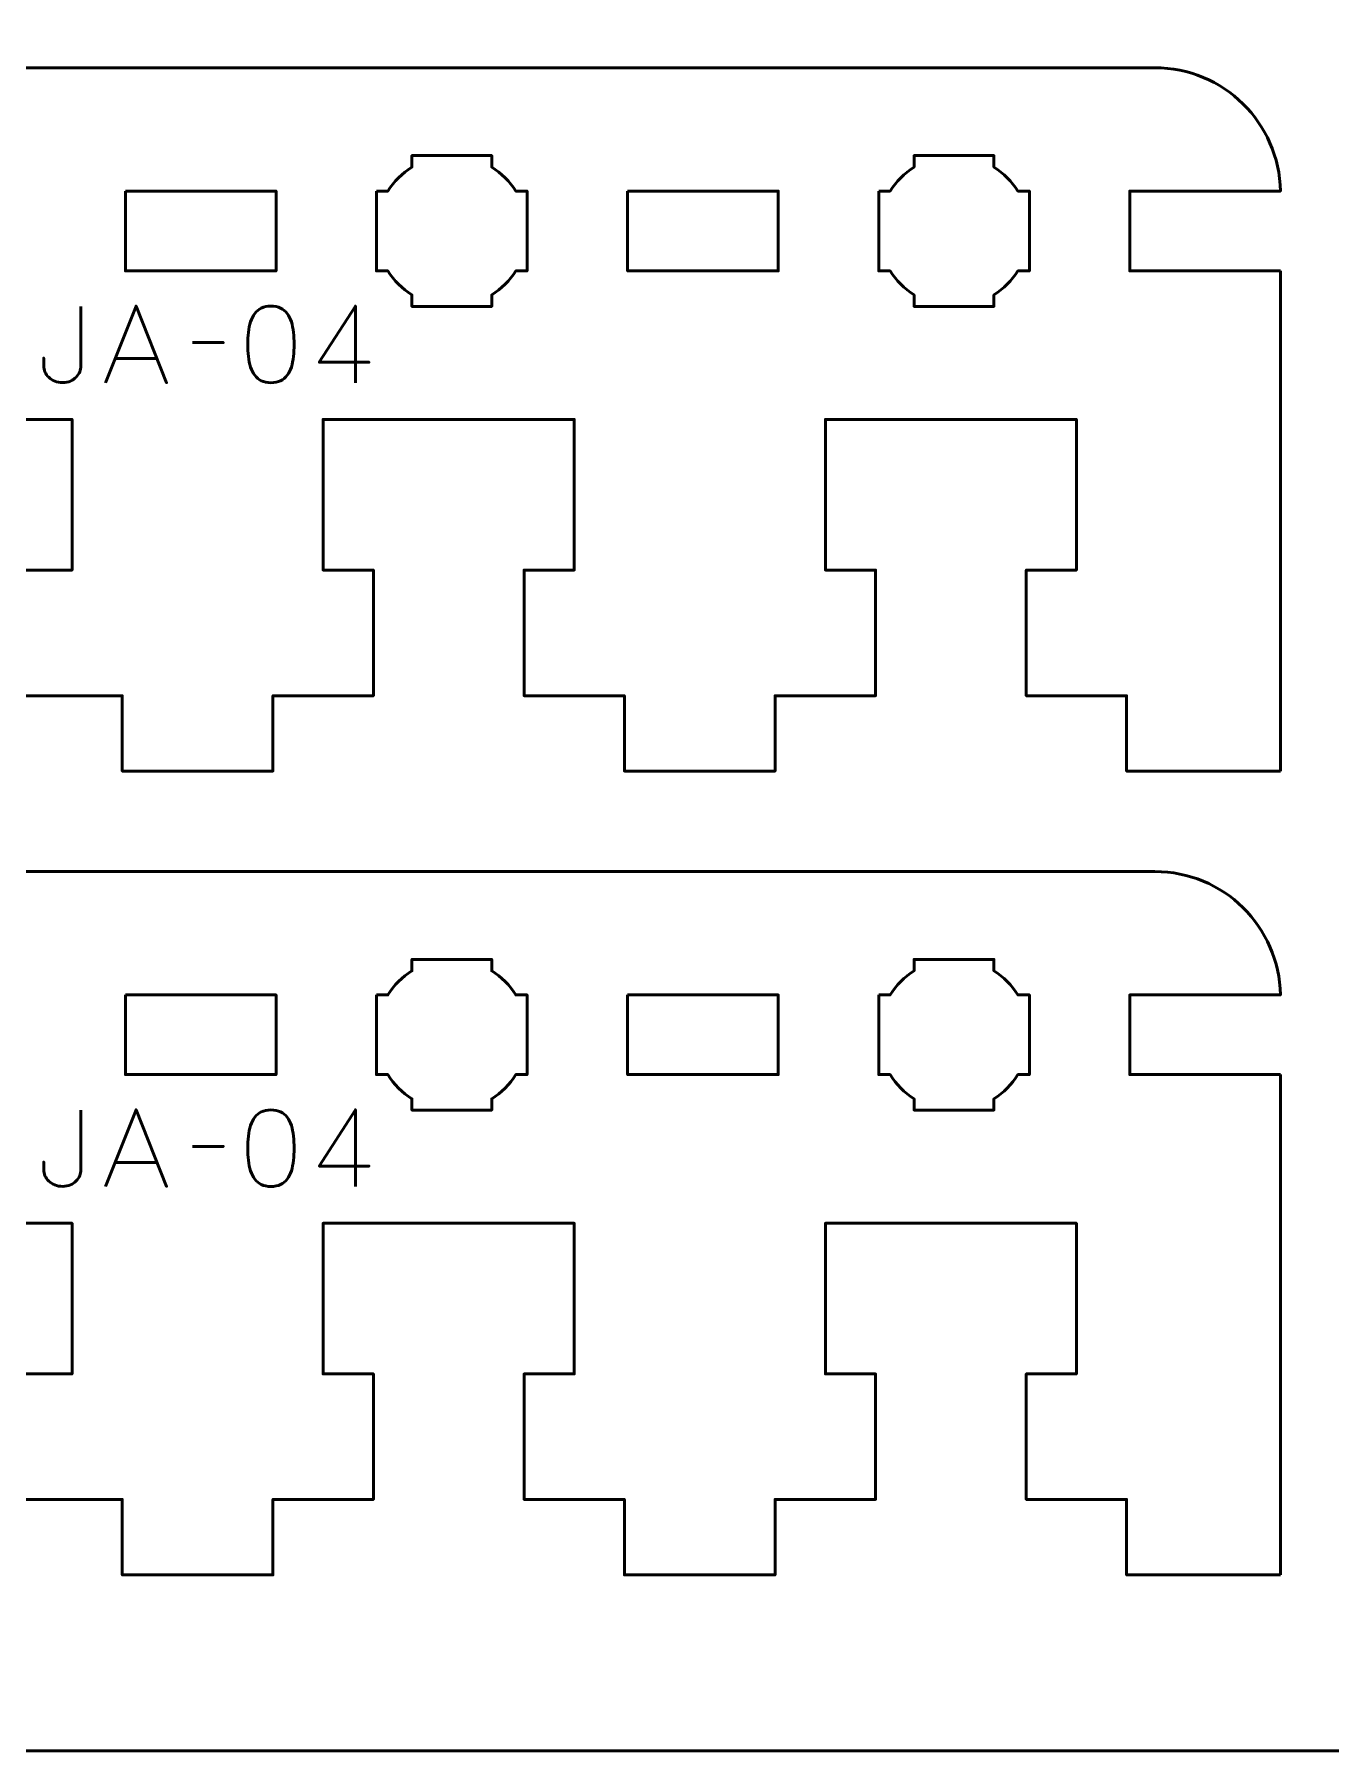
# Model space of a CAD drawing. Header units: centimetres. Extents: x -21 to 0, y -29.7 to 0.
# Drawn here: x -15.66 to -10.5, y -29.7 to -22.87 of the extents above; entities that cross this region are included whole.
import ezdxf

# ---------------------------------------------------------------- set-up
doc = ezdxf.new("R2010")
doc.units = ezdxf.units.CM
doc.header["$MEASUREMENT"] = 0
doc.layers.add('Layer 1', color=7, linetype='Continuous')

msp = doc.modelspace()

# ---------------------------------------------------------------- linework, layer by layer
at = {"layer": 'Layer 1', "color": 1, "lineweight": 53}
msp.add_open_spline([(-21.00003, -29.19995), (-21.00003, -29.19995), (-21.00003, -3.49992), (-21.00003, -3.49992), (-21.00003, -3.49992), (-21.00003, -3.41709), (-20.93286, -3.34992), (-20.85003, -3.34992), (-20.85003, -3.34992), (-20.7672, -3.34992), (-20.70003, -3.28275), (-20.70003, -3.19992), (-20.70003, -3.19992), (-20.70003, -3.11709), (-20.7672, -3.04992), (-20.85003, -3.04992), (-20.85003, -3.04992), (-20.93286, -3.04992), (-21.00003, -2.98275), (-21.00003, -2.89992), (-21.00003, -2.89992), (-21.00003, -2.81709), (-20.93286, -2.74992), (-20.85003, -2.74992), (-20.85003, -2.74992), (-20.7672, -2.74992), (-20.70003, -2.68275), (-20.70003, -2.59992), (-20.70003, -2.59992), (-20.70003, -2.51709), (-20.7672, -2.44992), (-20.85003, -2.44992), (-20.85003, -2.44992), (-20.93286, -2.44992), (-21.00003, -2.38275), (-21.00003, -2.29992), (-21.00003, -2.29992), (-21.00003, -2.21709), (-20.93286, -2.14992), (-20.85003, -2.14992), (-20.85003, -2.14992), (-20.7672, -2.14992), (-20.70003, -2.08275), (-20.70003, -1.99992), (-20.70003, -1.99992), (-20.70003, -1.91709), (-20.7672, -1.84992), (-20.85003, -1.84992), (-20.85003, -1.84992), (-20.93286, -1.84992), (-21.00003, -1.78275), (-21.00003, -1.69992), (-21.00003, -1.69992), (-21.00003, -1.61709), (-20.93286, -1.54992), (-20.85003, -1.54992), (-20.85003, -1.54992), (-20.7672, -1.54992), (-20.70003, -1.48275), (-20.70003, -1.39992), (-20.70003, -1.39992), (-20.70003, -1.31709), (-20.7672, -1.24992), (-20.85003, -1.24992), (-20.85003, -1.24992), (-20.93286, -1.24992), (-21.00003, -1.18275), (-21.00003, -1.09992), (-21.00003, -1.09992), (-21.00003, -1.09992), (-21.00003, -0.49992), (-21.00003, -0.49992), (-21.00003, -0.49992), (-21.00003, -0.22295), (-20.77694, 0.00004), (-20.49994, 0.00004), (-20.49994, 0.00004), (-20.49994, 0.00004), (-0.50008, 0.00004), (-0.50008, 0.00004), (-0.50008, 0.00004), (-0.22294, 0.00004), (0.00002, -0.22295), (0.00002, -0.49992), (0.00002, -0.49992), (0.00002, -0.49992), (0.00002, -29.19995), (0.00002, -29.19995), (0.00002, -29.19995), (0.00002, -29.47695), (-0.22294, -29.70004), (-0.50008, -29.70004), (-0.50008, -29.70004), (-0.50008, -29.70004), (-20.49994, -29.70004), (-20.49994, -29.70004), (-20.49994, -29.70004), (-20.77694, -29.70004), (-21.00003, -29.47695), (-21.00003, -29.19995)], degree=3, knots=[0, 0, 0, 0, 0.04, 0.04, 0.04, 0.04, 0.08, 0.08, 0.08, 0.08, 0.12, 0.12, 0.12, 0.12, 0.16, 0.16, 0.16, 0.16, 0.2, 0.2, 0.2, 0.2, 0.24, 0.24, 0.24, 0.24, 0.28, 0.28, 0.28, 0.28, 0.32, 0.32, 0.32, 0.32, 0.36, 0.36, 0.36, 0.36, 0.4, 0.4, 0.4, 0.4, 0.44, 0.44, 0.44, 0.44, 0.48, 0.48, 0.48, 0.48, 0.52, 0.52, 0.52, 0.52, 0.56, 0.56, 0.56, 0.56, 0.6, 0.6, 0.6, 0.6, 0.64, 0.64, 0.64, 0.64, 0.68, 0.68, 0.68, 0.68, 0.72, 0.72, 0.72, 0.72, 0.76, 0.76, 0.76, 0.76, 0.8, 0.8, 0.8, 0.8, 0.84, 0.84, 0.84, 0.84, 0.88, 0.88, 0.88, 0.88, 0.92, 0.92, 0.92, 0.92, 0.96, 0.96, 0.96, 0.96, 1, 1, 1, 1], dxfattribs=at)
at = {"layer": 'Layer 1', "color": 114, "lineweight": 53}
for points in [[(-18.80001, -23), (-18.80001, -23), (-11.20002, -23), (-11.20002, -23)], [(-10.70002, -23.80875), (-10.70002, -23.80875), (-10.70002, -25.50001), (-10.70002, -25.50001)], [(-18.80001, -26.2), (-18.80001, -26.2), (-11.20002, -26.2), (-11.20002, -26.2)], [(-10.70002, -27.00875), (-10.70002, -27.00875), (-10.70002, -28.70001), (-10.70002, -28.70001)]]:
    msp.add_open_spline(points, degree=3, dxfattribs=at)
at = {"layer": 'Layer 1', "lineweight": 53}
for points, knots in [([(-11.20002, -23), (-10.92686, -23), (-10.7048, -23.2192), (-10.70013, -23.49125), (-10.70013, -23.49125), (-10.70013, -23.49125), (-11.30002, -23.49125), (-11.30002, -23.49125), (-11.30002, -23.49125), (-11.30002, -23.49125), (-11.30002, -23.80875), (-11.30002, -23.80875), (-11.30002, -23.80875), (-11.30002, -23.80875), (-10.70002, -23.80875), (-10.70002, -23.80875)], [0, 0, 0, 0, 0.25, 0.25, 0.25, 0.25, 0.5, 0.5, 0.5, 0.5, 0.75, 0.75, 0.75, 0.75, 1, 1, 1, 1]), ([(-14.30002, -23.49125), (-14.30002, -23.49125), (-14.25458, -23.49125), (-14.25458, -23.49125), (-14.25458, -23.49125), (-14.23035, -23.45249), (-14.19752, -23.41967), (-14.15877, -23.39544), (-14.15877, -23.39544), (-14.15877, -23.39544), (-14.15877, -23.35), (-14.15877, -23.35), (-14.15877, -23.35), (-14.15877, -23.35), (-14.00002, -23.35), (-14.00002, -23.35), (-14.00002, -23.35), (-14.00002, -23.35), (-13.84127, -23.35), (-13.84127, -23.35), (-13.84127, -23.35), (-13.84127, -23.35), (-13.84127, -23.39544), (-13.84127, -23.39544), (-13.84127, -23.39544), (-13.80252, -23.41967), (-13.76969, -23.45249), (-13.74546, -23.49125), (-13.74546, -23.49125), (-13.74546, -23.49125), (-13.70002, -23.49125), (-13.70002, -23.49125), (-13.70002, -23.49125), (-13.70002, -23.49125), (-13.70002, -23.65), (-13.70002, -23.65), (-13.70002, -23.65), (-13.70002, -23.65), (-13.70002, -23.80875), (-13.70002, -23.80875), (-13.70002, -23.80875), (-13.70002, -23.80875), (-13.74546, -23.80875), (-13.74546, -23.80875), (-13.74546, -23.80875), (-13.76969, -23.84751), (-13.80252, -23.88033), (-13.84127, -23.90456), (-13.84127, -23.90456), (-13.84127, -23.90456), (-13.84127, -23.95), (-13.84127, -23.95), (-13.84127, -23.95), (-13.84127, -23.95), (-14.00002, -23.95), (-14.00002, -23.95), (-14.00002, -23.95), (-14.00002, -23.95), (-14.15877, -23.95), (-14.15877, -23.95), (-14.15877, -23.95), (-14.15877, -23.95), (-14.15877, -23.90456), (-14.15877, -23.90456), (-14.15877, -23.90456), (-14.19752, -23.88033), (-14.23035, -23.84751), (-14.25458, -23.80875), (-14.25458, -23.80875), (-14.25458, -23.80875), (-14.30002, -23.80875), (-14.30002, -23.80875), (-14.30002, -23.80875), (-14.30002, -23.80875), (-14.30002, -23.65), (-14.30002, -23.65), (-14.30002, -23.65), (-14.30002, -23.65), (-14.30002, -23.49125), (-14.30002, -23.49125)], [0, 0, 0, 0, 0.05, 0.05, 0.05, 0.05, 0.1, 0.1, 0.1, 0.1, 0.15, 0.15, 0.15, 0.15, 0.2, 0.2, 0.2, 0.2, 0.25, 0.25, 0.25, 0.25, 0.3, 0.3, 0.3, 0.3, 0.35, 0.35, 0.35, 0.35, 0.4, 0.4, 0.4, 0.4, 0.45, 0.45, 0.45, 0.45, 0.5, 0.5, 0.5, 0.5, 0.55, 0.55, 0.55, 0.55, 0.6, 0.6, 0.6, 0.6, 0.65, 0.65, 0.65, 0.65, 0.7, 0.7, 0.7, 0.7, 0.75, 0.75, 0.75, 0.75, 0.8, 0.8, 0.8, 0.8, 0.85, 0.85, 0.85, 0.85, 0.9, 0.9, 0.9, 0.9, 0.95, 0.95, 0.95, 0.95, 1, 1, 1, 1]), ([(-12.30002, -23.49125), (-12.30002, -23.49125), (-12.25458, -23.49125), (-12.25458, -23.49125), (-12.25458, -23.49125), (-12.23035, -23.45249), (-12.19752, -23.41967), (-12.15877, -23.39544), (-12.15877, -23.39544), (-12.15877, -23.39544), (-12.15877, -23.35), (-12.15877, -23.35), (-12.15877, -23.35), (-12.15877, -23.35), (-12.00002, -23.35), (-12.00002, -23.35), (-12.00002, -23.35), (-12.00002, -23.35), (-11.84127, -23.35), (-11.84127, -23.35), (-11.84127, -23.35), (-11.84127, -23.35), (-11.84127, -23.39544), (-11.84127, -23.39544), (-11.84127, -23.39544), (-11.80252, -23.41967), (-11.76969, -23.45249), (-11.74546, -23.49125), (-11.74546, -23.49125), (-11.74546, -23.49125), (-11.70002, -23.49125), (-11.70002, -23.49125), (-11.70002, -23.49125), (-11.70002, -23.49125), (-11.70002, -23.65), (-11.70002, -23.65), (-11.70002, -23.65), (-11.70002, -23.65), (-11.70002, -23.80875), (-11.70002, -23.80875), (-11.70002, -23.80875), (-11.70002, -23.80875), (-11.74546, -23.80875), (-11.74546, -23.80875), (-11.74546, -23.80875), (-11.76969, -23.84751), (-11.80252, -23.88033), (-11.84127, -23.90456), (-11.84127, -23.90456), (-11.84127, -23.90456), (-11.84127, -23.95), (-11.84127, -23.95), (-11.84127, -23.95), (-11.84127, -23.95), (-12.00002, -23.95), (-12.00002, -23.95), (-12.00002, -23.95), (-12.00002, -23.95), (-12.15877, -23.95), (-12.15877, -23.95), (-12.15877, -23.95), (-12.15877, -23.95), (-12.15877, -23.90456), (-12.15877, -23.90456), (-12.15877, -23.90456), (-12.19752, -23.88033), (-12.23035, -23.84751), (-12.25458, -23.80875), (-12.25458, -23.80875), (-12.25458, -23.80875), (-12.30002, -23.80875), (-12.30002, -23.80875), (-12.30002, -23.80875), (-12.30002, -23.80875), (-12.30002, -23.65), (-12.30002, -23.65), (-12.30002, -23.65), (-12.30002, -23.65), (-12.30002, -23.49125), (-12.30002, -23.49125)], [0, 0, 0, 0, 0.05, 0.05, 0.05, 0.05, 0.1, 0.1, 0.1, 0.1, 0.15, 0.15, 0.15, 0.15, 0.2, 0.2, 0.2, 0.2, 0.25, 0.25, 0.25, 0.25, 0.3, 0.3, 0.3, 0.3, 0.35, 0.35, 0.35, 0.35, 0.4, 0.4, 0.4, 0.4, 0.45, 0.45, 0.45, 0.45, 0.5, 0.5, 0.5, 0.5, 0.55, 0.55, 0.55, 0.55, 0.6, 0.6, 0.6, 0.6, 0.65, 0.65, 0.65, 0.65, 0.7, 0.7, 0.7, 0.7, 0.75, 0.75, 0.75, 0.75, 0.8, 0.8, 0.8, 0.8, 0.85, 0.85, 0.85, 0.85, 0.9, 0.9, 0.9, 0.9, 0.95, 0.95, 0.95, 0.95, 1, 1, 1, 1]), ([(-15.30001, -23.49125), (-15.30001, -23.49125), (-14.70002, -23.49125), (-14.70002, -23.49125), (-14.70002, -23.49125), (-14.70002, -23.49125), (-14.70002, -23.80875), (-14.70002, -23.80875), (-14.70002, -23.80875), (-14.70002, -23.80875), (-15.30001, -23.80875), (-15.30001, -23.80875), (-15.30001, -23.80875), (-15.30001, -23.80875), (-15.30001, -23.49125), (-15.30001, -23.49125)], [0, 0, 0, 0, 0.25, 0.25, 0.25, 0.25, 0.5, 0.5, 0.5, 0.5, 0.75, 0.75, 0.75, 0.75, 1, 1, 1, 1]), ([(-13.30002, -23.49125), (-13.30002, -23.49125), (-12.70002, -23.49125), (-12.70002, -23.49125), (-12.70002, -23.49125), (-12.70002, -23.49125), (-12.70002, -23.80875), (-12.70002, -23.80875), (-12.70002, -23.80875), (-12.70002, -23.80875), (-13.30002, -23.80875), (-13.30002, -23.80875), (-13.30002, -23.80875), (-13.30002, -23.80875), (-13.30002, -23.49125), (-13.30002, -23.49125)], [0, 0, 0, 0, 0.25, 0.25, 0.25, 0.25, 0.5, 0.5, 0.5, 0.5, 0.75, 0.75, 0.75, 0.75, 1, 1, 1, 1]), ([(-10.70002, -25.8), (-10.70002, -25.8), (-11.31252, -25.8), (-11.31252, -25.8), (-11.31252, -25.8), (-11.31252, -25.8), (-11.31252, -25.5), (-11.31252, -25.5), (-11.31252, -25.5), (-12.23021, -25.50001), (-10.9031, -25.49999), (-11.71252, -25.50001), (-11.71252, -25.50001), (-11.71252, -25.50001), (-11.71252, -25), (-11.71252, -25), (-11.71252, -25), (-11.71252, -25), (-11.51252, -24.99999), (-11.51252, -24.99999), (-11.51252, -24.99999), (-11.51252, -24.99999), (-11.51252, -24.4), (-11.51252, -24.4), (-11.51252, -24.4), (-11.89585, -24.4), (-12.12919, -24.4), (-12.51252, -24.4), (-12.51252, -24.4), (-12.51252, -24.4), (-12.51252, -24.99999), (-12.51252, -24.99999), (-12.51252, -24.99999), (-12.51252, -24.99999), (-12.31252, -25), (-12.31252, -25), (-12.31252, -25), (-12.31252, -25), (-12.31252, -25.5), (-12.31252, -25.5), (-12.31252, -25.5), (-12.31252, -25.5), (-12.71252, -25.5), (-12.71252, -25.5), (-12.71252, -25.5), (-12.71252, -25.5), (-12.71252, -25.8), (-12.71252, -25.8), (-12.71252, -25.8), (-12.71252, -25.8), (-13.31252, -25.8), (-13.31252, -25.8), (-13.31252, -25.8), (-13.31252, -25.8), (-13.31252, -25.5), (-13.31252, -25.5), (-13.31252, -25.5), (-13.31252, -25.5), (-13.71252, -25.5), (-13.71252, -25.5), (-13.71252, -25.5), (-13.71252, -25.5), (-13.71252, -25), (-13.71252, -25), (-13.71252, -25), (-13.71252, -25), (-13.51252, -24.99999), (-13.51252, -24.99999), (-13.51252, -24.99999), (-13.51252, -24.99999), (-13.51252, -24.4), (-13.51252, -24.4), (-13.51252, -24.4), (-13.89585, -24.4), (-14.12919, -24.4), (-14.51252, -24.4), (-14.51252, -24.4), (-14.51252, -24.4), (-14.51252, -24.99999), (-14.51252, -24.99999), (-14.51252, -24.99999), (-14.51252, -24.99999), (-14.31252, -25), (-14.31252, -25), (-14.31252, -25), (-14.31252, -25), (-14.31252, -25.50001), (-14.31252, -25.50001), (-14.31252, -25.50001), (-14.31252, -25.50001), (-14.71252, -25.5), (-14.71252, -25.5), (-14.71252, -25.5), (-14.71252, -25.5), (-14.71252, -25.8), (-14.71252, -25.8), (-14.71252, -25.8), (-14.71252, -25.8), (-15.31251, -25.8), (-15.31251, -25.8), (-15.31251, -25.8), (-15.31251, -25.8), (-15.31251, -25.5), (-15.31251, -25.5), (-15.31251, -25.5), (-15.31251, -25.5), (-15.71251, -25.5), (-15.71251, -25.5), (-15.71251, -25.5), (-15.71251, -25.5), (-15.71251, -25), (-15.71251, -25), (-15.71251, -25), (-15.71251, -25), (-15.51251, -24.99999), (-15.51251, -24.99999), (-15.51251, -24.99999), (-15.51251, -24.99999), (-15.51251, -24.4), (-15.51251, -24.4), (-15.51251, -24.4), (-15.89584, -24.4), (-16.12918, -24.4), (-16.51251, -24.4), (-16.51251, -24.4), (-16.51251, -24.4), (-16.51251, -24.99999), (-16.51251, -24.99999), (-16.51251, -24.99999), (-16.51251, -24.99999), (-16.31251, -25), (-16.31251, -25), (-16.31251, -25), (-16.31251, -25), (-16.31251, -25.50001), (-16.31251, -25.50001), (-16.31251, -25.50001), (-16.31251, -25.50001), (-16.71251, -25.5), (-16.71251, -25.5), (-16.71251, -25.5), (-16.71251, -25.5), (-16.71251, -25.8), (-16.71251, -25.8), (-16.71251, -25.8), (-16.71251, -25.8), (-17.31251, -25.8), (-17.31251, -25.8), (-17.31251, -25.8), (-17.31251, -25.8), (-17.31251, -25.5), (-17.31251, -25.5), (-17.31251, -25.5), (-17.31251, -25.5), (-17.71251, -25.5), (-17.71251, -25.5), (-17.71251, -25.5), (-17.71251, -25.5), (-17.71251, -25), (-17.71251, -25), (-17.71251, -25), (-17.71251, -25), (-17.51251, -24.99999), (-17.51251, -24.99999), (-17.51251, -24.99999), (-17.51251, -24.99999), (-17.51251, -24.4), (-17.51251, -24.4), (-17.51251, -24.4), (-17.89584, -24.4), (-18.12918, -24.4), (-18.51251, -24.4), (-18.51251, -24.4), (-18.51251, -24.4), (-18.51251, -24.99999), (-18.51251, -24.99999), (-18.51251, -24.99999), (-18.51251, -24.99999), (-18.31251, -25), (-18.31251, -25), (-18.31251, -25), (-18.31251, -25), (-18.31251, -25.50001), (-18.31251, -25.50001), (-18.31251, -25.50001), (-18.31251, -25.50001), (-18.71251, -25.5), (-18.71251, -25.5), (-18.71251, -25.5), (-18.71251, -25.5), (-18.71251, -25.8), (-18.71251, -25.8), (-18.71251, -25.8), (-18.71251, -25.8), (-19.28751, -25.8), (-19.28751, -25.8)], [0, 0, 0, 0, 0.0204082, 0.0204082, 0.0204082, 0.0204082, 0.0408163, 0.0408163, 0.0408163, 0.0408163, 0.0612245, 0.0612245, 0.0612245, 0.0612245, 0.0816327, 0.0816327, 0.0816327, 0.0816327, 0.1020408, 0.1020408, 0.1020408, 0.1020408, 0.122449, 0.122449, 0.122449, 0.122449, 0.1428571, 0.1428571, 0.1428571, 0.1428571, 0.1632653, 0.1632653, 0.1632653, 0.1632653, 0.1836735, 0.1836735, 0.1836735, 0.1836735, 0.2040816, 0.2040816, 0.2040816, 0.2040816, 0.2244898, 0.2244898, 0.2244898, 0.2244898, 0.244898, 0.244898, 0.244898, 0.244898, 0.2653061, 0.2653061, 0.2653061, 0.2653061, 0.2857143, 0.2857143, 0.2857143, 0.2857143, 0.3061224, 0.3061224, 0.3061224, 0.3061224, 0.3265306, 0.3265306, 0.3265306, 0.3265306, 0.3469388, 0.3469388, 0.3469388, 0.3469388, 0.3673469, 0.3673469, 0.3673469, 0.3673469, 0.3877551, 0.3877551, 0.3877551, 0.3877551, 0.4081633, 0.4081633, 0.4081633, 0.4081633, 0.4285714, 0.4285714, 0.4285714, 0.4285714, 0.4489796, 0.4489796, 0.4489796, 0.4489796, 0.4693878, 0.4693878, 0.4693878, 0.4693878, 0.4897959, 0.4897959, 0.4897959, 0.4897959, 0.5102041, 0.5102041, 0.5102041, 0.5102041, 0.5306122, 0.5306122, 0.5306122, 0.5306122, 0.5510204, 0.5510204, 0.5510204, 0.5510204, 0.5714286, 0.5714286, 0.5714286, 0.5714286, 0.5918367, 0.5918367, 0.5918367, 0.5918367, 0.6122449, 0.6122449, 0.6122449, 0.6122449, 0.6326531, 0.6326531, 0.6326531, 0.6326531, 0.6530612, 0.6530612, 0.6530612, 0.6530612, 0.6734694, 0.6734694, 0.6734694, 0.6734694, 0.6938776, 0.6938776, 0.6938776, 0.6938776, 0.7142857, 0.7142857, 0.7142857, 0.7142857, 0.7346939, 0.7346939, 0.7346939, 0.7346939, 0.755102, 0.755102, 0.755102, 0.755102, 0.7755102, 0.7755102, 0.7755102, 0.7755102, 0.7959184, 0.7959184, 0.7959184, 0.7959184, 0.8163265, 0.8163265, 0.8163265, 0.8163265, 0.8367347, 0.8367347, 0.8367347, 0.8367347, 0.8571429, 0.8571429, 0.8571429, 0.8571429, 0.877551, 0.877551, 0.877551, 0.877551, 0.8979592, 0.8979592, 0.8979592, 0.8979592, 0.9183673, 0.9183673, 0.9183673, 0.9183673, 0.9387755, 0.9387755, 0.9387755, 0.9387755, 0.9591837, 0.9591837, 0.9591837, 0.9591837, 0.9795918, 0.9795918, 0.9795918, 0.9795918, 1, 1, 1, 1]), ([(-11.20002, -26.2), (-10.92686, -26.2), (-10.7048, -26.4192), (-10.70013, -26.69125), (-10.70013, -26.69125), (-10.70013, -26.69125), (-11.30002, -26.69125), (-11.30002, -26.69125), (-11.30002, -26.69125), (-11.30002, -26.69125), (-11.30002, -27.00875), (-11.30002, -27.00875), (-11.30002, -27.00875), (-11.30002, -27.00875), (-10.70002, -27.00875), (-10.70002, -27.00875)], [0, 0, 0, 0, 0.25, 0.25, 0.25, 0.25, 0.5, 0.5, 0.5, 0.5, 0.75, 0.75, 0.75, 0.75, 1, 1, 1, 1]), ([(-14.30002, -26.69125), (-14.30002, -26.69125), (-14.25458, -26.69125), (-14.25458, -26.69125), (-14.25458, -26.69125), (-14.23035, -26.65249), (-14.19752, -26.61967), (-14.15877, -26.59544), (-14.15877, -26.59544), (-14.15877, -26.59544), (-14.15877, -26.55), (-14.15877, -26.55), (-14.15877, -26.55), (-14.15877, -26.55), (-14.00002, -26.55), (-14.00002, -26.55), (-14.00002, -26.55), (-14.00002, -26.55), (-13.84127, -26.55), (-13.84127, -26.55), (-13.84127, -26.55), (-13.84127, -26.55), (-13.84127, -26.59544), (-13.84127, -26.59544), (-13.84127, -26.59544), (-13.80252, -26.61967), (-13.76969, -26.65249), (-13.74546, -26.69125), (-13.74546, -26.69125), (-13.74546, -26.69125), (-13.70002, -26.69125), (-13.70002, -26.69125), (-13.70002, -26.69125), (-13.70002, -26.69125), (-13.70002, -26.85), (-13.70002, -26.85), (-13.70002, -26.85), (-13.70002, -26.85), (-13.70002, -27.00875), (-13.70002, -27.00875), (-13.70002, -27.00875), (-13.70002, -27.00875), (-13.74546, -27.00875), (-13.74546, -27.00875), (-13.74546, -27.00875), (-13.76969, -27.04751), (-13.80252, -27.08033), (-13.84127, -27.10456), (-13.84127, -27.10456), (-13.84127, -27.10456), (-13.84127, -27.15), (-13.84127, -27.15), (-13.84127, -27.15), (-13.84127, -27.15), (-14.00002, -27.15), (-14.00002, -27.15), (-14.00002, -27.15), (-14.00002, -27.15), (-14.15877, -27.15), (-14.15877, -27.15), (-14.15877, -27.15), (-14.15877, -27.15), (-14.15877, -27.10456), (-14.15877, -27.10456), (-14.15877, -27.10456), (-14.19752, -27.08033), (-14.23035, -27.04751), (-14.25458, -27.00875), (-14.25458, -27.00875), (-14.25458, -27.00875), (-14.30002, -27.00875), (-14.30002, -27.00875), (-14.30002, -27.00875), (-14.30002, -27.00875), (-14.30002, -26.85), (-14.30002, -26.85), (-14.30002, -26.85), (-14.30002, -26.85), (-14.30002, -26.69125), (-14.30002, -26.69125)], [0, 0, 0, 0, 0.05, 0.05, 0.05, 0.05, 0.1, 0.1, 0.1, 0.1, 0.15, 0.15, 0.15, 0.15, 0.2, 0.2, 0.2, 0.2, 0.25, 0.25, 0.25, 0.25, 0.3, 0.3, 0.3, 0.3, 0.35, 0.35, 0.35, 0.35, 0.4, 0.4, 0.4, 0.4, 0.45, 0.45, 0.45, 0.45, 0.5, 0.5, 0.5, 0.5, 0.55, 0.55, 0.55, 0.55, 0.6, 0.6, 0.6, 0.6, 0.65, 0.65, 0.65, 0.65, 0.7, 0.7, 0.7, 0.7, 0.75, 0.75, 0.75, 0.75, 0.8, 0.8, 0.8, 0.8, 0.85, 0.85, 0.85, 0.85, 0.9, 0.9, 0.9, 0.9, 0.95, 0.95, 0.95, 0.95, 1, 1, 1, 1]), ([(-12.30002, -26.69125), (-12.30002, -26.69125), (-12.25458, -26.69125), (-12.25458, -26.69125), (-12.25458, -26.69125), (-12.23035, -26.65249), (-12.19752, -26.61967), (-12.15877, -26.59544), (-12.15877, -26.59544), (-12.15877, -26.59544), (-12.15877, -26.55), (-12.15877, -26.55), (-12.15877, -26.55), (-12.15877, -26.55), (-12.00002, -26.55), (-12.00002, -26.55), (-12.00002, -26.55), (-12.00002, -26.55), (-11.84127, -26.55), (-11.84127, -26.55), (-11.84127, -26.55), (-11.84127, -26.55), (-11.84127, -26.59544), (-11.84127, -26.59544), (-11.84127, -26.59544), (-11.80252, -26.61967), (-11.76969, -26.65249), (-11.74546, -26.69125), (-11.74546, -26.69125), (-11.74546, -26.69125), (-11.70002, -26.69125), (-11.70002, -26.69125), (-11.70002, -26.69125), (-11.70002, -26.69125), (-11.70002, -26.85), (-11.70002, -26.85), (-11.70002, -26.85), (-11.70002, -26.85), (-11.70002, -27.00875), (-11.70002, -27.00875), (-11.70002, -27.00875), (-11.70002, -27.00875), (-11.74546, -27.00875), (-11.74546, -27.00875), (-11.74546, -27.00875), (-11.76969, -27.04751), (-11.80252, -27.08033), (-11.84127, -27.10456), (-11.84127, -27.10456), (-11.84127, -27.10456), (-11.84127, -27.15), (-11.84127, -27.15), (-11.84127, -27.15), (-11.84127, -27.15), (-12.00002, -27.15), (-12.00002, -27.15), (-12.00002, -27.15), (-12.00002, -27.15), (-12.15877, -27.15), (-12.15877, -27.15), (-12.15877, -27.15), (-12.15877, -27.15), (-12.15877, -27.10456), (-12.15877, -27.10456), (-12.15877, -27.10456), (-12.19752, -27.08033), (-12.23035, -27.04751), (-12.25458, -27.00875), (-12.25458, -27.00875), (-12.25458, -27.00875), (-12.30002, -27.00875), (-12.30002, -27.00875), (-12.30002, -27.00875), (-12.30002, -27.00875), (-12.30002, -26.85), (-12.30002, -26.85), (-12.30002, -26.85), (-12.30002, -26.85), (-12.30002, -26.69125), (-12.30002, -26.69125)], [0, 0, 0, 0, 0.05, 0.05, 0.05, 0.05, 0.1, 0.1, 0.1, 0.1, 0.15, 0.15, 0.15, 0.15, 0.2, 0.2, 0.2, 0.2, 0.25, 0.25, 0.25, 0.25, 0.3, 0.3, 0.3, 0.3, 0.35, 0.35, 0.35, 0.35, 0.4, 0.4, 0.4, 0.4, 0.45, 0.45, 0.45, 0.45, 0.5, 0.5, 0.5, 0.5, 0.55, 0.55, 0.55, 0.55, 0.6, 0.6, 0.6, 0.6, 0.65, 0.65, 0.65, 0.65, 0.7, 0.7, 0.7, 0.7, 0.75, 0.75, 0.75, 0.75, 0.8, 0.8, 0.8, 0.8, 0.85, 0.85, 0.85, 0.85, 0.9, 0.9, 0.9, 0.9, 0.95, 0.95, 0.95, 0.95, 1, 1, 1, 1]), ([(-15.30001, -26.69125), (-15.30001, -26.69125), (-14.70002, -26.69125), (-14.70002, -26.69125), (-14.70002, -26.69125), (-14.70002, -26.69125), (-14.70002, -27.00875), (-14.70002, -27.00875), (-14.70002, -27.00875), (-14.70002, -27.00875), (-15.30001, -27.00875), (-15.30001, -27.00875), (-15.30001, -27.00875), (-15.30001, -27.00875), (-15.30001, -26.69125), (-15.30001, -26.69125)], [0, 0, 0, 0, 0.25, 0.25, 0.25, 0.25, 0.5, 0.5, 0.5, 0.5, 0.75, 0.75, 0.75, 0.75, 1, 1, 1, 1]), ([(-13.30002, -26.69125), (-13.30002, -26.69125), (-12.70002, -26.69125), (-12.70002, -26.69125), (-12.70002, -26.69125), (-12.70002, -26.69125), (-12.70002, -27.00875), (-12.70002, -27.00875), (-12.70002, -27.00875), (-12.70002, -27.00875), (-13.30002, -27.00875), (-13.30002, -27.00875), (-13.30002, -27.00875), (-13.30002, -27.00875), (-13.30002, -26.69125), (-13.30002, -26.69125)], [0, 0, 0, 0, 0.25, 0.25, 0.25, 0.25, 0.5, 0.5, 0.5, 0.5, 0.75, 0.75, 0.75, 0.75, 1, 1, 1, 1]), ([(-10.70002, -29), (-10.70002, -29), (-11.31252, -29), (-11.31252, -29), (-11.31252, -29), (-11.31252, -29), (-11.31252, -28.7), (-11.31252, -28.7), (-11.31252, -28.7), (-12.23021, -28.70001), (-10.9031, -28.69999), (-11.71252, -28.70001), (-11.71252, -28.70001), (-11.71252, -28.70001), (-11.71252, -28.2), (-11.71252, -28.2), (-11.71252, -28.2), (-11.71252, -28.2), (-11.51252, -28.19999), (-11.51252, -28.19999), (-11.51252, -28.19999), (-11.51252, -28.19999), (-11.51252, -27.6), (-11.51252, -27.6), (-11.51252, -27.6), (-11.89585, -27.6), (-12.12919, -27.6), (-12.51252, -27.6), (-12.51252, -27.6), (-12.51252, -27.6), (-12.51252, -28.19999), (-12.51252, -28.19999), (-12.51252, -28.19999), (-12.51252, -28.19999), (-12.31252, -28.2), (-12.31252, -28.2), (-12.31252, -28.2), (-12.31252, -28.2), (-12.31252, -28.7), (-12.31252, -28.7), (-12.31252, -28.7), (-12.31252, -28.7), (-12.71252, -28.7), (-12.71252, -28.7), (-12.71252, -28.7), (-12.71252, -28.7), (-12.71252, -29), (-12.71252, -29), (-12.71252, -29), (-12.71252, -29), (-13.31252, -29), (-13.31252, -29), (-13.31252, -29), (-13.31252, -29), (-13.31252, -28.7), (-13.31252, -28.7), (-13.31252, -28.7), (-13.31252, -28.7), (-13.71252, -28.7), (-13.71252, -28.7), (-13.71252, -28.7), (-13.71252, -28.7), (-13.71252, -28.2), (-13.71252, -28.2), (-13.71252, -28.2), (-13.71252, -28.2), (-13.51252, -28.19999), (-13.51252, -28.19999), (-13.51252, -28.19999), (-13.51252, -28.19999), (-13.51252, -27.6), (-13.51252, -27.6), (-13.51252, -27.6), (-13.89585, -27.6), (-14.12919, -27.6), (-14.51252, -27.6), (-14.51252, -27.6), (-14.51252, -27.6), (-14.51252, -28.19999), (-14.51252, -28.19999), (-14.51252, -28.19999), (-14.51252, -28.19999), (-14.31252, -28.2), (-14.31252, -28.2), (-14.31252, -28.2), (-14.31252, -28.2), (-14.31252, -28.70001), (-14.31252, -28.70001), (-14.31252, -28.70001), (-14.31252, -28.70001), (-14.71252, -28.7), (-14.71252, -28.7), (-14.71252, -28.7), (-14.71252, -28.7), (-14.71252, -29), (-14.71252, -29), (-14.71252, -29), (-14.71252, -29), (-15.31251, -29), (-15.31251, -29), (-15.31251, -29), (-15.31251, -29), (-15.31251, -28.7), (-15.31251, -28.7), (-15.31251, -28.7), (-15.31251, -28.7), (-15.71251, -28.7), (-15.71251, -28.7), (-15.71251, -28.7), (-15.71251, -28.7), (-15.71251, -28.2), (-15.71251, -28.2), (-15.71251, -28.2), (-15.71251, -28.2), (-15.51251, -28.19999), (-15.51251, -28.19999), (-15.51251, -28.19999), (-15.51251, -28.19999), (-15.51251, -27.6), (-15.51251, -27.6), (-15.51251, -27.6), (-15.89584, -27.6), (-16.12918, -27.6), (-16.51251, -27.6), (-16.51251, -27.6), (-16.51251, -27.6), (-16.51251, -28.19999), (-16.51251, -28.19999), (-16.51251, -28.19999), (-16.51251, -28.19999), (-16.31251, -28.2), (-16.31251, -28.2), (-16.31251, -28.2), (-16.31251, -28.2), (-16.31251, -28.70001), (-16.31251, -28.70001), (-16.31251, -28.70001), (-16.31251, -28.70001), (-16.71251, -28.7), (-16.71251, -28.7), (-16.71251, -28.7), (-16.71251, -28.7), (-16.71251, -29), (-16.71251, -29), (-16.71251, -29), (-16.71251, -29), (-17.31251, -29), (-17.31251, -29), (-17.31251, -29), (-17.31251, -29), (-17.31251, -28.7), (-17.31251, -28.7), (-17.31251, -28.7), (-17.31251, -28.7), (-17.71251, -28.7), (-17.71251, -28.7), (-17.71251, -28.7), (-17.71251, -28.7), (-17.71251, -28.2), (-17.71251, -28.2), (-17.71251, -28.2), (-17.71251, -28.2), (-17.51251, -28.19999), (-17.51251, -28.19999), (-17.51251, -28.19999), (-17.51251, -28.19999), (-17.51251, -27.6), (-17.51251, -27.6), (-17.51251, -27.6), (-17.89584, -27.6), (-18.12918, -27.6), (-18.51251, -27.6), (-18.51251, -27.6), (-18.51251, -27.6), (-18.51251, -28.19999), (-18.51251, -28.19999), (-18.51251, -28.19999), (-18.51251, -28.19999), (-18.31251, -28.2), (-18.31251, -28.2), (-18.31251, -28.2), (-18.31251, -28.2), (-18.31251, -28.70001), (-18.31251, -28.70001), (-18.31251, -28.70001), (-18.31251, -28.70001), (-18.71251, -28.7), (-18.71251, -28.7), (-18.71251, -28.7), (-18.71251, -28.7), (-18.71251, -29), (-18.71251, -29), (-18.71251, -29), (-18.71251, -29), (-19.28751, -29), (-19.28751, -29)], [0, 0, 0, 0, 0.0204082, 0.0204082, 0.0204082, 0.0204082, 0.0408163, 0.0408163, 0.0408163, 0.0408163, 0.0612245, 0.0612245, 0.0612245, 0.0612245, 0.0816327, 0.0816327, 0.0816327, 0.0816327, 0.1020408, 0.1020408, 0.1020408, 0.1020408, 0.122449, 0.122449, 0.122449, 0.122449, 0.1428571, 0.1428571, 0.1428571, 0.1428571, 0.1632653, 0.1632653, 0.1632653, 0.1632653, 0.1836735, 0.1836735, 0.1836735, 0.1836735, 0.2040816, 0.2040816, 0.2040816, 0.2040816, 0.2244898, 0.2244898, 0.2244898, 0.2244898, 0.244898, 0.244898, 0.244898, 0.244898, 0.2653061, 0.2653061, 0.2653061, 0.2653061, 0.2857143, 0.2857143, 0.2857143, 0.2857143, 0.3061224, 0.3061224, 0.3061224, 0.3061224, 0.3265306, 0.3265306, 0.3265306, 0.3265306, 0.3469388, 0.3469388, 0.3469388, 0.3469388, 0.3673469, 0.3673469, 0.3673469, 0.3673469, 0.3877551, 0.3877551, 0.3877551, 0.3877551, 0.4081633, 0.4081633, 0.4081633, 0.4081633, 0.4285714, 0.4285714, 0.4285714, 0.4285714, 0.4489796, 0.4489796, 0.4489796, 0.4489796, 0.4693878, 0.4693878, 0.4693878, 0.4693878, 0.4897959, 0.4897959, 0.4897959, 0.4897959, 0.5102041, 0.5102041, 0.5102041, 0.5102041, 0.5306122, 0.5306122, 0.5306122, 0.5306122, 0.5510204, 0.5510204, 0.5510204, 0.5510204, 0.5714286, 0.5714286, 0.5714286, 0.5714286, 0.5918367, 0.5918367, 0.5918367, 0.5918367, 0.6122449, 0.6122449, 0.6122449, 0.6122449, 0.6326531, 0.6326531, 0.6326531, 0.6326531, 0.6530612, 0.6530612, 0.6530612, 0.6530612, 0.6734694, 0.6734694, 0.6734694, 0.6734694, 0.6938776, 0.6938776, 0.6938776, 0.6938776, 0.7142857, 0.7142857, 0.7142857, 0.7142857, 0.7346939, 0.7346939, 0.7346939, 0.7346939, 0.755102, 0.755102, 0.755102, 0.755102, 0.7755102, 0.7755102, 0.7755102, 0.7755102, 0.7959184, 0.7959184, 0.7959184, 0.7959184, 0.8163265, 0.8163265, 0.8163265, 0.8163265, 0.8367347, 0.8367347, 0.8367347, 0.8367347, 0.8571429, 0.8571429, 0.8571429, 0.8571429, 0.877551, 0.877551, 0.877551, 0.877551, 0.8979592, 0.8979592, 0.8979592, 0.8979592, 0.9183673, 0.9183673, 0.9183673, 0.9183673, 0.9387755, 0.9387755, 0.9387755, 0.9387755, 0.9591837, 0.9591837, 0.9591837, 0.9591837, 0.9795918, 0.9795918, 0.9795918, 0.9795918, 1, 1, 1, 1])]:
    msp.add_open_spline(points, degree=3, knots=knots, dxfattribs=at)
at = {"layer": 'Layer 1', "color": 5, "lineweight": 53}
for points, knots in [([(-15.4769, -23.95035), (-15.4769, -23.95035), (-15.47732, -24.18742), (-15.47732, -24.18742), (-15.47732, -24.18742), (-15.47732, -24.19511), (-15.47895, -24.20287), (-15.48205, -24.21056), (-15.48205, -24.21056), (-15.48523, -24.21832), (-15.48988, -24.22538), (-15.49602, -24.23187), (-15.49602, -24.23187), (-15.50223, -24.23829), (-15.50978, -24.24351), (-15.51874, -24.24739), (-15.51874, -24.24739), (-15.52777, -24.25134), (-15.53807, -24.25332), (-15.54971, -24.25346), (-15.54971, -24.25346), (-15.56136, -24.25346), (-15.57187, -24.25155), (-15.58118, -24.24781), (-15.58118, -24.24781), (-15.5905, -24.244), (-15.59847, -24.23892), (-15.60503, -24.2325), (-15.60503, -24.2325), (-15.61166, -24.22608), (-15.61667, -24.21903), (-15.6202, -24.21119), (-15.6202, -24.21119), (-15.62373, -24.20336), (-15.62549, -24.19546), (-15.62549, -24.18742), (-15.62549, -24.18742), (-15.62549, -24.18742), (-15.62549, -24.15609), (-15.62549, -24.15609), (-15.62549, -24.15609), (-15.62549, -24.15609), (-15.62549, -24.18742), (-15.62549, -24.18742), (-15.62549, -24.18742), (-15.62549, -24.19546), (-15.62373, -24.20336), (-15.6202, -24.21119), (-15.6202, -24.21119), (-15.61667, -24.21903), (-15.61166, -24.22608), (-15.60503, -24.2325), (-15.60503, -24.2325), (-15.59847, -24.23892), (-15.5905, -24.244), (-15.58118, -24.24781), (-15.58118, -24.24781), (-15.57187, -24.25155), (-15.56136, -24.25346), (-15.54971, -24.25346), (-15.54971, -24.25346), (-15.53807, -24.25332), (-15.52777, -24.25134), (-15.51874, -24.24739), (-15.51874, -24.24739), (-15.50978, -24.24351), (-15.50223, -24.23829), (-15.49602, -24.23187), (-15.49602, -24.23187), (-15.48988, -24.22538), (-15.48523, -24.21832), (-15.48205, -24.21056), (-15.48205, -24.21056), (-15.47895, -24.20287), (-15.47732, -24.19511), (-15.47732, -24.18742), (-15.47732, -24.18742), (-15.47732, -24.18742), (-15.4769, -23.95035), (-15.4769, -23.95035)], [0, 0, 0, 0, 0.05, 0.05, 0.05, 0.05, 0.1, 0.1, 0.1, 0.1, 0.15, 0.15, 0.15, 0.15, 0.2, 0.2, 0.2, 0.2, 0.25, 0.25, 0.25, 0.25, 0.3, 0.3, 0.3, 0.3, 0.35, 0.35, 0.35, 0.35, 0.4, 0.4, 0.4, 0.4, 0.45, 0.45, 0.45, 0.45, 0.5, 0.5, 0.5, 0.5, 0.55, 0.55, 0.55, 0.55, 0.6, 0.6, 0.6, 0.6, 0.65, 0.65, 0.65, 0.65, 0.7, 0.7, 0.7, 0.7, 0.75, 0.75, 0.75, 0.75, 0.8, 0.8, 0.8, 0.8, 0.85, 0.85, 0.85, 0.85, 0.9, 0.9, 0.9, 0.9, 0.95, 0.95, 0.95, 0.95, 1, 1, 1, 1]), ([(-15.37869, -24.25388), (-15.37869, -24.25388), (-15.25762, -23.94866), (-15.25762, -23.94866), (-15.25762, -23.94866), (-15.25762, -23.94866), (-15.13612, -24.25388), (-15.13612, -24.25388), (-15.13612, -24.25388), (-15.13612, -24.25388), (-15.25762, -23.94866), (-15.25762, -23.94866), (-15.25762, -23.94866), (-15.25762, -23.94866), (-15.37869, -24.25388), (-15.37869, -24.25388)], [0, 0, 0, 0, 0.25, 0.25, 0.25, 0.25, 0.5, 0.5, 0.5, 0.5, 0.75, 0.75, 0.75, 0.75, 1, 1, 1, 1]), ([(-14.72041, -24.25388), (-14.7056, -24.25381), (-14.69283, -24.2512), (-14.68217, -24.24612), (-14.68217, -24.24612), (-14.67159, -24.24104), (-14.66277, -24.23377), (-14.65572, -24.22453), (-14.65572, -24.22453), (-14.64873, -24.21522), (-14.64323, -24.20421), (-14.63914, -24.19151), (-14.63914, -24.19151), (-14.63511, -24.17881), (-14.63222, -24.16491), (-14.6306, -24.14967), (-14.6306, -24.14967), (-14.6289, -24.13443), (-14.62806, -24.11841), (-14.62813, -24.10148), (-14.62813, -24.10148), (-14.62806, -24.08462), (-14.6289, -24.0686), (-14.6306, -24.05343), (-14.6306, -24.05343), (-14.63222, -24.03826), (-14.63511, -24.02429), (-14.63914, -24.01159), (-14.63914, -24.01159), (-14.64323, -23.99896), (-14.64873, -23.98796), (-14.65572, -23.97857), (-14.65572, -23.97857), (-14.66277, -23.96926), (-14.67159, -23.96199), (-14.68217, -23.95691), (-14.68217, -23.95691), (-14.69283, -23.95176), (-14.7056, -23.94915), (-14.72041, -23.94908), (-14.72041, -23.94908), (-14.73523, -23.94915), (-14.748, -23.95176), (-14.75866, -23.95691), (-14.75866, -23.95691), (-14.76924, -23.96199), (-14.77806, -23.96926), (-14.78511, -23.97857), (-14.78511, -23.97857), (-14.7921, -23.98796), (-14.7976, -23.99896), (-14.80169, -24.01159), (-14.80169, -24.01159), (-14.80572, -24.02429), (-14.80861, -24.03826), (-14.81023, -24.05343), (-14.81023, -24.05343), (-14.81192, -24.0686), (-14.81277, -24.08462), (-14.8127, -24.10148), (-14.8127, -24.10148), (-14.81277, -24.11841), (-14.81192, -24.13443), (-14.81023, -24.14967), (-14.81023, -24.14967), (-14.80861, -24.16491), (-14.80572, -24.17881), (-14.80169, -24.19151), (-14.80169, -24.19151), (-14.7976, -24.20421), (-14.7921, -24.21522), (-14.78511, -24.22453), (-14.78511, -24.22453), (-14.77806, -24.23377), (-14.76924, -24.24104), (-14.75866, -24.24612), (-14.75866, -24.24612), (-14.748, -24.2512), (-14.73523, -24.25381), (-14.72041, -24.25388)], [0, 0, 0, 0, 0.05, 0.05, 0.05, 0.05, 0.1, 0.1, 0.1, 0.1, 0.15, 0.15, 0.15, 0.15, 0.2, 0.2, 0.2, 0.2, 0.25, 0.25, 0.25, 0.25, 0.3, 0.3, 0.3, 0.3, 0.35, 0.35, 0.35, 0.35, 0.4, 0.4, 0.4, 0.4, 0.45, 0.45, 0.45, 0.45, 0.5, 0.5, 0.5, 0.5, 0.55, 0.55, 0.55, 0.55, 0.6, 0.6, 0.6, 0.6, 0.65, 0.65, 0.65, 0.65, 0.7, 0.7, 0.7, 0.7, 0.75, 0.75, 0.75, 0.75, 0.8, 0.8, 0.8, 0.8, 0.85, 0.85, 0.85, 0.85, 0.9, 0.9, 0.9, 0.9, 0.95, 0.95, 0.95, 0.95, 1, 1, 1, 1]), ([(-14.72041, -24.25388), (-14.7056, -24.25381), (-14.69283, -24.2512), (-14.68217, -24.24612), (-14.68217, -24.24612), (-14.67159, -24.24104), (-14.66277, -24.23377), (-14.65572, -24.22453), (-14.65572, -24.22453), (-14.64873, -24.21522), (-14.64323, -24.20421), (-14.63914, -24.19151), (-14.63914, -24.19151), (-14.63511, -24.17881), (-14.63222, -24.16491), (-14.6306, -24.14967), (-14.6306, -24.14967), (-14.6289, -24.13443), (-14.62806, -24.11841), (-14.62813, -24.10148), (-14.62813, -24.10148), (-14.62806, -24.08462), (-14.6289, -24.0686), (-14.6306, -24.05343), (-14.6306, -24.05343), (-14.63222, -24.03826), (-14.63511, -24.02429), (-14.63914, -24.01159), (-14.63914, -24.01159), (-14.64323, -23.99896), (-14.64873, -23.98796), (-14.65572, -23.97857), (-14.65572, -23.97857), (-14.66277, -23.96926), (-14.67159, -23.96199), (-14.68217, -23.95691), (-14.68217, -23.95691), (-14.69283, -23.95176), (-14.7056, -23.94915), (-14.72041, -23.94908), (-14.72041, -23.94908), (-14.73523, -23.94915), (-14.748, -23.95176), (-14.75866, -23.95691), (-14.75866, -23.95691), (-14.76924, -23.96199), (-14.77806, -23.96926), (-14.78511, -23.97857), (-14.78511, -23.97857), (-14.7921, -23.98796), (-14.7976, -23.99896), (-14.80169, -24.01159), (-14.80169, -24.01159), (-14.80572, -24.02429), (-14.80861, -24.03826), (-14.81023, -24.05343), (-14.81023, -24.05343), (-14.81192, -24.0686), (-14.81277, -24.08462), (-14.8127, -24.10148), (-14.8127, -24.10148), (-14.81277, -24.11841), (-14.81192, -24.13443), (-14.81023, -24.14967), (-14.81023, -24.14967), (-14.80861, -24.16491), (-14.80572, -24.17881), (-14.80169, -24.19151), (-14.80169, -24.19151), (-14.7976, -24.20421), (-14.7921, -24.21522), (-14.78511, -24.22453), (-14.78511, -24.22453), (-14.77806, -24.23377), (-14.76924, -24.24104), (-14.75866, -24.24612), (-14.75866, -24.24612), (-14.748, -24.2512), (-14.73523, -24.25381), (-14.72041, -24.25388)], [0, 0, 0, 0, 0.05, 0.05, 0.05, 0.05, 0.1, 0.1, 0.1, 0.1, 0.15, 0.15, 0.15, 0.15, 0.2, 0.2, 0.2, 0.2, 0.25, 0.25, 0.25, 0.25, 0.3, 0.3, 0.3, 0.3, 0.35, 0.35, 0.35, 0.35, 0.4, 0.4, 0.4, 0.4, 0.45, 0.45, 0.45, 0.45, 0.5, 0.5, 0.5, 0.5, 0.55, 0.55, 0.55, 0.55, 0.6, 0.6, 0.6, 0.6, 0.65, 0.65, 0.65, 0.65, 0.7, 0.7, 0.7, 0.7, 0.75, 0.75, 0.75, 0.75, 0.8, 0.8, 0.8, 0.8, 0.85, 0.85, 0.85, 0.85, 0.9, 0.9, 0.9, 0.9, 0.95, 0.95, 0.95, 0.95, 1, 1, 1, 1]), ([(-14.38387, -24.25388), (-14.38387, -24.25388), (-14.38387, -23.94866), (-14.38387, -23.94866), (-14.38387, -23.94866), (-14.38387, -23.94866), (-14.5278, -24.1726), (-14.5278, -24.1726), (-14.5278, -24.1726), (-14.5278, -24.1726), (-14.32968, -24.1726), (-14.32968, -24.1726), (-14.32968, -24.1726), (-14.32968, -24.1726), (-14.5278, -24.1726), (-14.5278, -24.1726), (-14.5278, -24.1726), (-14.5278, -24.1726), (-14.38387, -23.94866), (-14.38387, -23.94866), (-14.38387, -23.94866), (-14.38387, -23.94866), (-14.38387, -24.25388), (-14.38387, -24.25388)], [0, 0, 0, 0, 0.1666667, 0.1666667, 0.1666667, 0.1666667, 0.3333333, 0.3333333, 0.3333333, 0.3333333, 0.5, 0.5, 0.5, 0.5, 0.6666667, 0.6666667, 0.6666667, 0.6666667, 0.8333333, 0.8333333, 0.8333333, 0.8333333, 1, 1, 1, 1]), ([(-15.03283, -24.09428), (-15.03283, -24.09428), (-14.90964, -24.09428), (-14.90964, -24.09428), (-14.90964, -24.09428), (-14.90964, -24.09428), (-15.03283, -24.09428), (-15.03283, -24.09428)], [0, 0, 0, 0, 0.5, 0.5, 0.5, 0.5, 1, 1, 1, 1]), ([(-15.34059, -24.15778), (-15.34059, -24.15778), (-15.17465, -24.15778), (-15.17465, -24.15778), (-15.17465, -24.15778), (-15.17465, -24.15778), (-15.34059, -24.15778), (-15.34059, -24.15778)], [0, 0, 0, 0, 0.5, 0.5, 0.5, 0.5, 1, 1, 1, 1]), ([(-15.4769, -27.15035), (-15.4769, -27.15035), (-15.47732, -27.38742), (-15.47732, -27.38742), (-15.47732, -27.38742), (-15.47732, -27.39511), (-15.47895, -27.40287), (-15.48205, -27.41056), (-15.48205, -27.41056), (-15.48523, -27.41832), (-15.48988, -27.42538), (-15.49602, -27.43187), (-15.49602, -27.43187), (-15.50223, -27.43829), (-15.50978, -27.44351), (-15.51874, -27.44739), (-15.51874, -27.44739), (-15.52777, -27.45134), (-15.53807, -27.45332), (-15.54971, -27.45346), (-15.54971, -27.45346), (-15.56136, -27.45346), (-15.57187, -27.45155), (-15.58118, -27.44781), (-15.58118, -27.44781), (-15.5905, -27.444), (-15.59847, -27.43892), (-15.60503, -27.4325), (-15.60503, -27.4325), (-15.61166, -27.42608), (-15.61667, -27.41903), (-15.6202, -27.41119), (-15.6202, -27.41119), (-15.62373, -27.40336), (-15.62549, -27.39546), (-15.62549, -27.38742), (-15.62549, -27.38742), (-15.62549, -27.38742), (-15.62549, -27.35609), (-15.62549, -27.35609), (-15.62549, -27.35609), (-15.62549, -27.35609), (-15.62549, -27.38742), (-15.62549, -27.38742), (-15.62549, -27.38742), (-15.62549, -27.39546), (-15.62373, -27.40336), (-15.6202, -27.41119), (-15.6202, -27.41119), (-15.61667, -27.41903), (-15.61166, -27.42608), (-15.60503, -27.4325), (-15.60503, -27.4325), (-15.59847, -27.43892), (-15.5905, -27.444), (-15.58118, -27.44781), (-15.58118, -27.44781), (-15.57187, -27.45155), (-15.56136, -27.45346), (-15.54971, -27.45346), (-15.54971, -27.45346), (-15.53807, -27.45332), (-15.52777, -27.45134), (-15.51874, -27.44739), (-15.51874, -27.44739), (-15.50978, -27.44351), (-15.50223, -27.43829), (-15.49602, -27.43187), (-15.49602, -27.43187), (-15.48988, -27.42538), (-15.48523, -27.41832), (-15.48205, -27.41056), (-15.48205, -27.41056), (-15.47895, -27.40287), (-15.47732, -27.39511), (-15.47732, -27.38742), (-15.47732, -27.38742), (-15.47732, -27.38742), (-15.4769, -27.15035), (-15.4769, -27.15035)], [0, 0, 0, 0, 0.05, 0.05, 0.05, 0.05, 0.1, 0.1, 0.1, 0.1, 0.15, 0.15, 0.15, 0.15, 0.2, 0.2, 0.2, 0.2, 0.25, 0.25, 0.25, 0.25, 0.3, 0.3, 0.3, 0.3, 0.35, 0.35, 0.35, 0.35, 0.4, 0.4, 0.4, 0.4, 0.45, 0.45, 0.45, 0.45, 0.5, 0.5, 0.5, 0.5, 0.55, 0.55, 0.55, 0.55, 0.6, 0.6, 0.6, 0.6, 0.65, 0.65, 0.65, 0.65, 0.7, 0.7, 0.7, 0.7, 0.75, 0.75, 0.75, 0.75, 0.8, 0.8, 0.8, 0.8, 0.85, 0.85, 0.85, 0.85, 0.9, 0.9, 0.9, 0.9, 0.95, 0.95, 0.95, 0.95, 1, 1, 1, 1]), ([(-15.37869, -27.45388), (-15.37869, -27.45388), (-15.25762, -27.14866), (-15.25762, -27.14866), (-15.25762, -27.14866), (-15.25762, -27.14866), (-15.13612, -27.45388), (-15.13612, -27.45388), (-15.13612, -27.45388), (-15.13612, -27.45388), (-15.25762, -27.14866), (-15.25762, -27.14866), (-15.25762, -27.14866), (-15.25762, -27.14866), (-15.37869, -27.45388), (-15.37869, -27.45388)], [0, 0, 0, 0, 0.25, 0.25, 0.25, 0.25, 0.5, 0.5, 0.5, 0.5, 0.75, 0.75, 0.75, 0.75, 1, 1, 1, 1]), ([(-14.72041, -27.45388), (-14.7056, -27.45381), (-14.69283, -27.4512), (-14.68217, -27.44612), (-14.68217, -27.44612), (-14.67159, -27.44104), (-14.66277, -27.43377), (-14.65572, -27.42453), (-14.65572, -27.42453), (-14.64873, -27.41522), (-14.64323, -27.40421), (-14.63914, -27.39151), (-14.63914, -27.39151), (-14.63511, -27.37881), (-14.63222, -27.36491), (-14.6306, -27.34967), (-14.6306, -27.34967), (-14.6289, -27.33443), (-14.62806, -27.31841), (-14.62813, -27.30148), (-14.62813, -27.30148), (-14.62806, -27.28462), (-14.6289, -27.2686), (-14.6306, -27.25343), (-14.6306, -27.25343), (-14.63222, -27.23826), (-14.63511, -27.22429), (-14.63914, -27.21159), (-14.63914, -27.21159), (-14.64323, -27.19896), (-14.64873, -27.18796), (-14.65572, -27.17857), (-14.65572, -27.17857), (-14.66277, -27.16926), (-14.67159, -27.16199), (-14.68217, -27.15691), (-14.68217, -27.15691), (-14.69283, -27.15176), (-14.7056, -27.14915), (-14.72041, -27.14908), (-14.72041, -27.14908), (-14.73523, -27.14915), (-14.748, -27.15176), (-14.75866, -27.15691), (-14.75866, -27.15691), (-14.76924, -27.16199), (-14.77806, -27.16926), (-14.78511, -27.17857), (-14.78511, -27.17857), (-14.7921, -27.18796), (-14.7976, -27.19896), (-14.80169, -27.21159), (-14.80169, -27.21159), (-14.80572, -27.22429), (-14.80861, -27.23826), (-14.81023, -27.25343), (-14.81023, -27.25343), (-14.81192, -27.2686), (-14.81277, -27.28462), (-14.8127, -27.30148), (-14.8127, -27.30148), (-14.81277, -27.31841), (-14.81192, -27.33443), (-14.81023, -27.34967), (-14.81023, -27.34967), (-14.80861, -27.36491), (-14.80572, -27.37881), (-14.80169, -27.39151), (-14.80169, -27.39151), (-14.7976, -27.40421), (-14.7921, -27.41522), (-14.78511, -27.42453), (-14.78511, -27.42453), (-14.77806, -27.43377), (-14.76924, -27.44104), (-14.75866, -27.44612), (-14.75866, -27.44612), (-14.748, -27.4512), (-14.73523, -27.45381), (-14.72041, -27.45388)], [0, 0, 0, 0, 0.05, 0.05, 0.05, 0.05, 0.1, 0.1, 0.1, 0.1, 0.15, 0.15, 0.15, 0.15, 0.2, 0.2, 0.2, 0.2, 0.25, 0.25, 0.25, 0.25, 0.3, 0.3, 0.3, 0.3, 0.35, 0.35, 0.35, 0.35, 0.4, 0.4, 0.4, 0.4, 0.45, 0.45, 0.45, 0.45, 0.5, 0.5, 0.5, 0.5, 0.55, 0.55, 0.55, 0.55, 0.6, 0.6, 0.6, 0.6, 0.65, 0.65, 0.65, 0.65, 0.7, 0.7, 0.7, 0.7, 0.75, 0.75, 0.75, 0.75, 0.8, 0.8, 0.8, 0.8, 0.85, 0.85, 0.85, 0.85, 0.9, 0.9, 0.9, 0.9, 0.95, 0.95, 0.95, 0.95, 1, 1, 1, 1]), ([(-14.72041, -27.45388), (-14.7056, -27.45381), (-14.69283, -27.4512), (-14.68217, -27.44612), (-14.68217, -27.44612), (-14.67159, -27.44104), (-14.66277, -27.43377), (-14.65572, -27.42453), (-14.65572, -27.42453), (-14.64873, -27.41522), (-14.64323, -27.40421), (-14.63914, -27.39151), (-14.63914, -27.39151), (-14.63511, -27.37881), (-14.63222, -27.36491), (-14.6306, -27.34967), (-14.6306, -27.34967), (-14.6289, -27.33443), (-14.62806, -27.31841), (-14.62813, -27.30148), (-14.62813, -27.30148), (-14.62806, -27.28462), (-14.6289, -27.2686), (-14.6306, -27.25343), (-14.6306, -27.25343), (-14.63222, -27.23826), (-14.63511, -27.22429), (-14.63914, -27.21159), (-14.63914, -27.21159), (-14.64323, -27.19896), (-14.64873, -27.18796), (-14.65572, -27.17857), (-14.65572, -27.17857), (-14.66277, -27.16926), (-14.67159, -27.16199), (-14.68217, -27.15691), (-14.68217, -27.15691), (-14.69283, -27.15176), (-14.7056, -27.14915), (-14.72041, -27.14908), (-14.72041, -27.14908), (-14.73523, -27.14915), (-14.748, -27.15176), (-14.75866, -27.15691), (-14.75866, -27.15691), (-14.76924, -27.16199), (-14.77806, -27.16926), (-14.78511, -27.17857), (-14.78511, -27.17857), (-14.7921, -27.18796), (-14.7976, -27.19896), (-14.80169, -27.21159), (-14.80169, -27.21159), (-14.80572, -27.22429), (-14.80861, -27.23826), (-14.81023, -27.25343), (-14.81023, -27.25343), (-14.81192, -27.2686), (-14.81277, -27.28462), (-14.8127, -27.30148), (-14.8127, -27.30148), (-14.81277, -27.31841), (-14.81192, -27.33443), (-14.81023, -27.34967), (-14.81023, -27.34967), (-14.80861, -27.36491), (-14.80572, -27.37881), (-14.80169, -27.39151), (-14.80169, -27.39151), (-14.7976, -27.40421), (-14.7921, -27.41522), (-14.78511, -27.42453), (-14.78511, -27.42453), (-14.77806, -27.43377), (-14.76924, -27.44104), (-14.75866, -27.44612), (-14.75866, -27.44612), (-14.748, -27.4512), (-14.73523, -27.45381), (-14.72041, -27.45388)], [0, 0, 0, 0, 0.05, 0.05, 0.05, 0.05, 0.1, 0.1, 0.1, 0.1, 0.15, 0.15, 0.15, 0.15, 0.2, 0.2, 0.2, 0.2, 0.25, 0.25, 0.25, 0.25, 0.3, 0.3, 0.3, 0.3, 0.35, 0.35, 0.35, 0.35, 0.4, 0.4, 0.4, 0.4, 0.45, 0.45, 0.45, 0.45, 0.5, 0.5, 0.5, 0.5, 0.55, 0.55, 0.55, 0.55, 0.6, 0.6, 0.6, 0.6, 0.65, 0.65, 0.65, 0.65, 0.7, 0.7, 0.7, 0.7, 0.75, 0.75, 0.75, 0.75, 0.8, 0.8, 0.8, 0.8, 0.85, 0.85, 0.85, 0.85, 0.9, 0.9, 0.9, 0.9, 0.95, 0.95, 0.95, 0.95, 1, 1, 1, 1]), ([(-14.38387, -27.45388), (-14.38387, -27.45388), (-14.38387, -27.14866), (-14.38387, -27.14866), (-14.38387, -27.14866), (-14.38387, -27.14866), (-14.5278, -27.3726), (-14.5278, -27.3726), (-14.5278, -27.3726), (-14.5278, -27.3726), (-14.32968, -27.3726), (-14.32968, -27.3726), (-14.32968, -27.3726), (-14.32968, -27.3726), (-14.5278, -27.3726), (-14.5278, -27.3726), (-14.5278, -27.3726), (-14.5278, -27.3726), (-14.38387, -27.14866), (-14.38387, -27.14866), (-14.38387, -27.14866), (-14.38387, -27.14866), (-14.38387, -27.45388), (-14.38387, -27.45388)], [0, 0, 0, 0, 0.1666667, 0.1666667, 0.1666667, 0.1666667, 0.3333333, 0.3333333, 0.3333333, 0.3333333, 0.5, 0.5, 0.5, 0.5, 0.6666667, 0.6666667, 0.6666667, 0.6666667, 0.8333333, 0.8333333, 0.8333333, 0.8333333, 1, 1, 1, 1]), ([(-15.03283, -27.29428), (-15.03283, -27.29428), (-14.90964, -27.29428), (-14.90964, -27.29428), (-14.90964, -27.29428), (-14.90964, -27.29428), (-15.03283, -27.29428), (-15.03283, -27.29428)], [0, 0, 0, 0, 0.5, 0.5, 0.5, 0.5, 1, 1, 1, 1]), ([(-15.34059, -27.35778), (-15.34059, -27.35778), (-15.17465, -27.35778), (-15.17465, -27.35778), (-15.17465, -27.35778), (-15.17465, -27.35778), (-15.34059, -27.35778), (-15.34059, -27.35778)], [0, 0, 0, 0, 0.5, 0.5, 0.5, 0.5, 1, 1, 1, 1])]:
    msp.add_open_spline(points, degree=3, knots=knots, dxfattribs=at)
at = {"layer": 'Layer 1', "lineweight": 53}
for points in [[(-10.70002, -25.5), (-10.70002, -25.5), (-10.70002, -25.8), (-10.70002, -25.8)], [(-10.70002, -25.50001), (-10.70002, -25.50001), (-10.70002, -25.5), (-10.70002, -25.5)], [(-10.70002, -28.7), (-10.70002, -28.7), (-10.70002, -29), (-10.70002, -29)], [(-10.70002, -28.70001), (-10.70002, -28.70001), (-10.70002, -28.7), (-10.70002, -28.7)]]:
    msp.add_open_spline(points, degree=3, dxfattribs=at)

doc.saveas('drawing.dxf')
